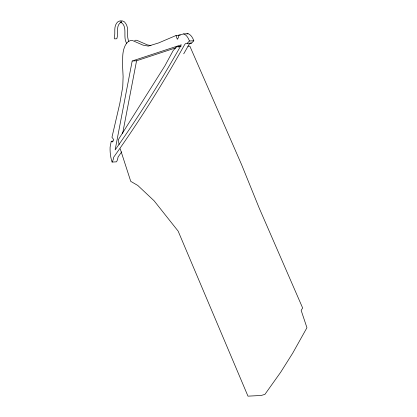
<?xml version="1.0" encoding="UTF-8"?>
<svg xmlns="http://www.w3.org/2000/svg" width="417" height="417" viewBox="0 0 417 417"><rect width="100%" height="100%" fill="white"/><g stroke="black" fill="none" stroke-linecap="round" stroke-linejoin="round"><path stroke-width="0.63" d="M183.725 53.824A1662.105 854.741 87.1 0 0 189.052 44.379A6.662 3.425 87.1 0 1 191.559 43.113L193.822 40.767A15.476 7.959 87.1 0 0 188.041 33.694L183.647 33.913L178.466 35.242L178.304 37.754L177.314 39.318L176.005 35.523L158.642 42.92L148.332 46.105L143.041 45.145L132.585 40.574A18.583 9.555 87.1 0 0 125.892 44.338L125.037 45.891A18.583 9.555 87.1 0 0 122.723 56.217L122.608 66.412L123.109 76.65L122.754 86.679L119.856 103.254L111.954 137.287L113.789 139.664L112.335 141.968L111.235 141.248L110.104 147.165A22.867 11.759 87.1 0 0 112.084 162.062L116.473 161.843A9.685 4.978 87.1 0 0 118.047 157.006A1662.105 854.741 87.1 0 0 121.691 151.866M132.184 60.991L115.139 149.917L118.511 145.137A1658.034 852.645 87.1 0 0 177.548 51.499L181.332 44.796L132.184 60.991L136.573 60.767L175.891 47.814M122.593 133.701L136.573 60.767M112.084 162.062A9.685 4.978 87.1 0 0 113.659 157.225A1662.105 854.741 87.1 0 0 184.663 44.603A6.662 3.425 87.1 0 1 187.17 43.332L189.433 40.991L193.822 40.767M121.451 21.95C115.264 25.343 118.762 33.261 116.817 38.76L114.623 38.875L114.201 38.03C115.723 33.178 113.44 27.642 116.609 23.175C118.475 19.88 124.141 19.969 125.741 23.508C129.426 28.95 126.043 35.831 128.858 41.408M178.351 47.001L180.806 46.193M186.889 33.986L188.041 33.688M121.774 21.898L120.127 21.981C128.525 25.687 122.285 37.41 126.799 43.446M178.466 35.242L180.347 35.148M176.005 35.523L178.512 35.398M187.17 43.332L191.559 43.113M181.061 46.584L176.672 46.803L173.263 50.405L164.83 65.943L118.235 139.851L119.106 144.595M187.963 46.23L189.844 46.136L241.599 164.673L259.155 207.963L302.653 307.996L301.152 310.378L306.938 327.715L292.677 353.204L280.651 372.277L264.915 394.373L261.146 395.483L247.974 396.15L178.153 231.138L154.071 200.759L137.777 185.445L130.75 181.359L120.226 148.827M111.235 141.248L113.116 141.149M150.959 45.562L147.436 44.921L136.974 40.35A18.583 9.555 87.1 0 0 134.561 40.459M183.647 33.918A15.476 7.959 87.1 0 1 189.433 40.991"/></g></svg>
